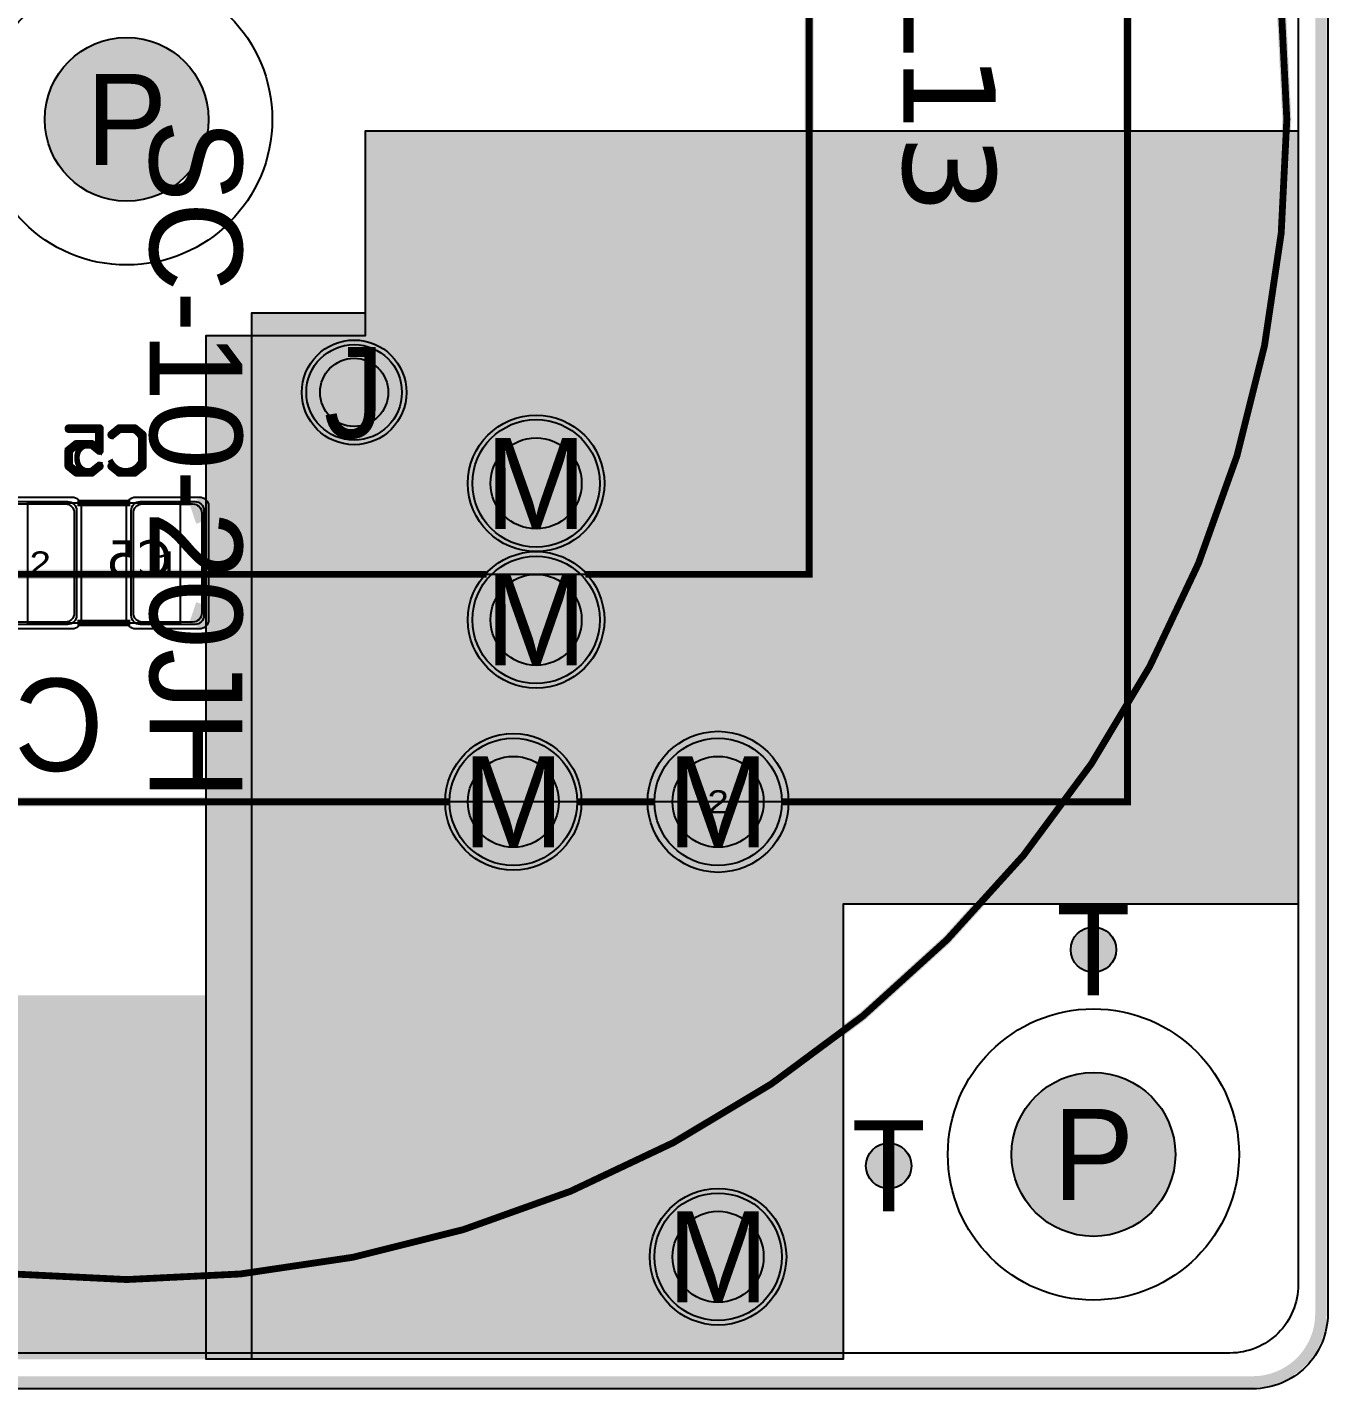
# Model space of a CAD drawing. Extents: x -28 to 199, y -61 to 255.
# Drawn here: x 141.56 to 170.15, y -0.15 to 29.78 of the extents above; entities that cross this region are included whole.
import ezdxf
from ezdxf.enums import TextEntityAlignment as Align

# ---------------------------------------------------------------- set-up
doc = ezdxf.new("R2010")
doc.units = 0
doc.header["$MEASUREMENT"] = 0
for name, color, linetype in [('ASSEMBLY_OUTLINES_BTM', 191, 'CONTINUOUS'), ('ASSEMBLY_OUTLINES_TOP', 102, 'CONTINUOUS'), ('ASSEMBLY_PART_NUMBERS_BTM', 191, 'CONTINUOUS'), ('ASSEMBLY_PART_NUMBERS_TOP', 102, 'CONTINUOUS'), ('ASSEMBLY_REF_DES_BTM', 191, 'CONTINUOUS'), ('ASSEMBLY_REF_DES_TOP', 102, 'CONTINUOUS'), ('BOARD_OUTLINE', 10, 'CONTINUOUS'), ('DRILL_DRAWING', 21, 'CONTINUOUS'), ('GENERATED_SILKSCREEN_BTM', 255, 'CONTINUOUS'), ('GENERATED_SILKSCREEN_TOP', 140, 'CONTINUOUS'), ('MANUFACTURING_OUTLINES', 10, 'CONTINUOUS'), ('MOUNTING_HOLE_PADS_LAYER14', 150, 'CONTINUOUS'), ('MOUNTING_HOLE_PADS_LAYER17', 10, 'CONTINUOUS'), ('MOUNTING_HOLE_PADS_LAYER_2', 230, 'CONTINUOUS'), ('MOUNTING_HOLE_PADS_LAYER_3', 81, 'CONTINUOUS'), ('MOUNTING_HOLES_LAYER_2', 42, 'CONTINUOUS'), ('MOUNTING_HOLES_LAYER_3', 42, 'CONTINUOUS'), ('MOUNTING_HOLES_LAYER_BOT21', 42, 'CONTINUOUS'), ('MOUNTING_HOLES_LAYER_TOP', 42, 'CONTINUOUS'), ('PART_HOLES_LAYER_2', 30, 'CONTINUOUS'), ('PART_HOLES_LAYER_3', 30, 'CONTINUOUS'), ('PART_HOLES_LAYER_BOTTOM', 30, 'CONTINUOUS'), ('PART_HOLES_LAYER_TOP', 30, 'CONTINUOUS'), ('PART_PADS_LAYER_2', 230, 'CONTINUOUS'), ('PART_PADS_LAYER_3', 81, 'CONTINUOUS'), ('PART_PADS_LAYER_BOTTOM', 10, 'CONTINUOUS'), ('PART_PADS_LAYER_TOP', 150, 'CONTINUOUS'), ('PART_PADS_SMD_BTM', 10, 'CONTINUOUS'), ('PIN_NUMBERS_BTM', 8, 'CONTINUOUS'), ('PIN_NUMBERS_TOP', 8, 'CONTINUOUS'), ('PLACEMENT_OUTLINES_BTM', 222, 'CONTINUOUS'), ('PLACEMENT_OUTLINES_TOP', 130, 'CONTINUOUS'), ('PLANE_DATA_LAYER_2', 230, 'CONTINUOUS'), ('PLANE_DATA_LAYER_3', 81, 'CONTINUOUS'), ('PLANE_DATA_LAYER_BOTTOM', 10, 'CONTINUOUS'), ('PLANE_DATA_LAYER_TOP', 150, 'CONTINUOUS'), ('PLANE_SHAPES_LAYER_2', 230, 'CONTINUOUS'), ('PLANE_SHAPES_LAYER_3', 81, 'CONTINUOUS'), ('PLANE_SHAPES_LAYER_BOTTOM', 10, 'CONTINUOUS'), ('PLANE_SHAPES_LAYER_TOP', 150, 'CONTINUOUS'), ('ROUTE_BORDER', 151, 'CONTINUOUS'), ('SILKSCREEN_OUTLINES_BTM', 211, 'CONTINUOUS'), ('SILKSCREEN_OUTLINES_TOP', 150, 'CONTINUOUS'), ('SILKSCREEN_REF_DES_BTM', 211, 'CONTINUOUS'), ('SOLDERMASK_PADS_BTM', 12, 'CONTINUOUS'), ('SOLDERMASK_PADS_TOP', 180, 'CONTINUOUS'), ('SOLDERPASTE_PADS_BTM', 12, 'CONTINUOUS')]:
    doc.layers.add(name, color=color, linetype=linetype)
doc.styles.add('COURIER_NEW', font='COUR.TTF')
doc.styles.add('VERDANA', font='verdana.TTF')
doc.styles.add('VERIBEST_GERBER_0', font='txt')

msp = doc.modelspace()

# ---------------------------------------------------------------- hatches: boundary and pattern name
at = {"layer": 'MOUNTING_HOLES_LAYER_2'}
h = msp.add_hatch(color=256, dxfattribs=at)
edge = h.paths.add_edge_path()
edge.add_arc((143.75, 27.75), 1.8, 0, 360)
h = msp.add_hatch(color=256, dxfattribs=at)
edge = h.paths.add_edge_path()
edge.add_arc((148.75, 21.75), 0.75, 0, 360)
h = msp.add_hatch(color=256, dxfattribs=at)
edge = h.paths.add_edge_path()
edge.add_arc((152.75, 19.75), 1, 0, 360)
h = msp.add_hatch(color=256, dxfattribs=at)
edge = h.paths.add_edge_path()
edge.add_arc((152.75, 16.75), 1, 0, 360)
h = msp.add_hatch(color=256, dxfattribs=at)
edge = h.paths.add_edge_path()
edge.add_arc((152.25, 12.75), 1, 0, 360)
h = msp.add_hatch(color=256, dxfattribs=at)
edge = h.paths.add_edge_path()
edge.add_arc((165, 9.5), 0.5, 0, 360)
h = msp.add_hatch(color=256, dxfattribs=at)
edge = h.paths.add_edge_path()
edge.add_arc((165, 5), 1.8, 0, 360)
h = msp.add_hatch(color=256, dxfattribs=at)
edge = h.paths.add_edge_path()
edge.add_arc((160.5, 4.75), 0.5, 0, 360)
h = msp.add_hatch(color=256, dxfattribs=at)
edge = h.paths.add_edge_path()
edge.add_arc((156.75, 2.75), 1, 0, 360)
at = {"layer": 'MOUNTING_HOLES_LAYER_3'}
h = msp.add_hatch(color=256, dxfattribs=at)
edge = h.paths.add_edge_path()
edge.add_arc((143.75, 27.75), 1.8, 0, 360)
h = msp.add_hatch(color=256, dxfattribs=at)
edge = h.paths.add_edge_path()
edge.add_arc((148.75, 21.75), 0.75, 0, 360)
h = msp.add_hatch(color=256, dxfattribs=at)
edge = h.paths.add_edge_path()
edge.add_arc((152.75, 19.75), 1, 0, 360)
h = msp.add_hatch(color=256, dxfattribs=at)
edge = h.paths.add_edge_path()
edge.add_arc((152.75, 16.75), 1, 0, 360)
h = msp.add_hatch(color=256, dxfattribs=at)
edge = h.paths.add_edge_path()
edge.add_arc((152.25, 12.75), 1, 0, 360)
h = msp.add_hatch(color=256, dxfattribs=at)
edge = h.paths.add_edge_path()
edge.add_arc((165, 9.5), 0.5, 0, 360)
h = msp.add_hatch(color=256, dxfattribs=at)
edge = h.paths.add_edge_path()
edge.add_arc((165, 5), 1.8, 0, 360)
h = msp.add_hatch(color=256, dxfattribs=at)
edge = h.paths.add_edge_path()
edge.add_arc((160.5, 4.75), 0.5, 0, 360)
h = msp.add_hatch(color=256, dxfattribs=at)
edge = h.paths.add_edge_path()
edge.add_arc((156.75, 2.75), 1, 0, 360)
at = {"layer": 'MOUNTING_HOLES_LAYER_BOT21'}
h = msp.add_hatch(color=256, dxfattribs=at)
edge = h.paths.add_edge_path()
edge.add_arc((143.75, 27.75), 1.8, 0, 360)
h = msp.add_hatch(color=256, dxfattribs=at)
edge = h.paths.add_edge_path()
edge.add_arc((148.75, 21.75), 0.75, 0, 360)
h = msp.add_hatch(color=256, dxfattribs=at)
edge = h.paths.add_edge_path()
edge.add_arc((152.75, 19.75), 1, 0, 360)
h = msp.add_hatch(color=256, dxfattribs=at)
edge = h.paths.add_edge_path()
edge.add_arc((152.75, 16.75), 1, 0, 360)
h = msp.add_hatch(color=256, dxfattribs=at)
edge = h.paths.add_edge_path()
edge.add_arc((152.25, 12.75), 1, 0, 360)
h = msp.add_hatch(color=256, dxfattribs=at)
edge = h.paths.add_edge_path()
edge.add_arc((165, 9.5), 0.5, 0, 360)
h = msp.add_hatch(color=256, dxfattribs=at)
edge = h.paths.add_edge_path()
edge.add_arc((165, 5), 1.8, 0, 360)
h = msp.add_hatch(color=256, dxfattribs=at)
edge = h.paths.add_edge_path()
edge.add_arc((160.5, 4.75), 0.5, 0, 360)
h = msp.add_hatch(color=256, dxfattribs=at)
edge = h.paths.add_edge_path()
edge.add_arc((156.75, 2.75), 1, 0, 360)
at = {"layer": 'MOUNTING_HOLES_LAYER_TOP'}
h = msp.add_hatch(color=256, dxfattribs=at)
edge = h.paths.add_edge_path()
edge.add_arc((143.75, 27.75), 1.8, 0, 360)
h = msp.add_hatch(color=256, dxfattribs=at)
edge = h.paths.add_edge_path()
edge.add_arc((148.75, 21.75), 0.75, 0, 360)
h = msp.add_hatch(color=256, dxfattribs=at)
edge = h.paths.add_edge_path()
edge.add_arc((152.75, 19.75), 1, 0, 360)
h = msp.add_hatch(color=256, dxfattribs=at)
edge = h.paths.add_edge_path()
edge.add_arc((152.75, 16.75), 1, 0, 360)
h = msp.add_hatch(color=256, dxfattribs=at)
edge = h.paths.add_edge_path()
edge.add_arc((152.25, 12.75), 1, 0, 360)
h = msp.add_hatch(color=256, dxfattribs=at)
edge = h.paths.add_edge_path()
edge.add_arc((165, 9.5), 0.5, 0, 360)
h = msp.add_hatch(color=256, dxfattribs=at)
edge = h.paths.add_edge_path()
edge.add_arc((165, 5), 1.8, 0, 360)
h = msp.add_hatch(color=256, dxfattribs=at)
edge = h.paths.add_edge_path()
edge.add_arc((160.5, 4.75), 0.5, 0, 360)
h = msp.add_hatch(color=256, dxfattribs=at)
edge = h.paths.add_edge_path()
edge.add_arc((156.75, 2.75), 1, 0, 360)
at = {"layer": 'PART_HOLES_LAYER_2'}
h = msp.add_hatch(color=256, dxfattribs=at)
edge = h.paths.add_edge_path()
edge.add_arc((156.75, 12.75), 1, 0, 360)
at = {"layer": 'PART_HOLES_LAYER_3'}
h = msp.add_hatch(color=256, dxfattribs=at)
edge = h.paths.add_edge_path()
edge.add_arc((156.75, 12.75), 1, 0, 360)
at = {"layer": 'PART_HOLES_LAYER_BOTTOM'}
h = msp.add_hatch(color=256, dxfattribs=at)
edge = h.paths.add_edge_path()
edge.add_arc((156.75, 12.75), 1, 0, 360)
at = {"layer": 'PART_HOLES_LAYER_TOP'}
h = msp.add_hatch(color=256, dxfattribs=at)
edge = h.paths.add_edge_path()
edge.add_arc((156.75, 12.75), 1, 0, 360)
at = {"layer": 'PLANE_DATA_LAYER_2'}
h = msp.add_hatch(color=256, dxfattribs=at)
h.paths.add_polyline_path([(169.5, 10.5762, -0.414213562373095), (169.4238, 10.5), (159.500008, 10.5, 0.414213562373095), (159.5, 10.499992), (159.5, 0.7112, -0.414213562373095), (159.4238, 0.635), (146.5762, 0.635, -0.414213562373095), (146.5, 0.7112), (146.5, 23.4238, -0.414213562373095), (146.5762, 23.5), (148.999992, 23.5, 0.414213562373095), (149, 23.500008), (149, 27.4238, -0.414213562373095), (149.0762, 27.5), (169.4238, 27.5, -0.414213562373095), (169.5, 27.4238)], flags=0)
h.paths.add_polyline_path([(147.45, 21.75, -0.9999999999999999), (150.05, 21.75, -0.9999999999999999)], flags=0)
h.paths.add_polyline_path([(150.6, 12.75, -0.9999999999999999), (153.9, 12.75, -0.9999999999999999)], flags=0)
h.paths.add_polyline_path([(153.566554, 18.316215, 3.776584228258665), (151.933446, 18.316215, -0.5812912328426739), (151.933446, 18.183785, 3.776584228258665), (153.566554, 18.183785, -0.5812912328426739)], flags=0)
h.paths.add_polyline_path([(155.1, 2.75, -0.9999999999999999), (158.4, 2.75, -0.9999999999999999)], flags=0)
h.paths.add_polyline_path([(154.95, 12.75, -0.9999999999999999), (158.55, 12.75, -0.9999999999999999)], flags=0)
for points in [[(148.75, 21.75), (148.75, 23.1262)], [(148.75, 21.75), (147.3738, 21.75)], [(148.75, 21.75), (148.75, 20.3738)], [(148.75, 21.75), (150.1262, 21.75)], [(152.75, 19.75), (151.529392, 20.970608)], [(152.75, 19.75), (153.970608, 20.970608)], [(152.75, 19.75), (151.50139, 18.558052)], [(152.75, 19.75), (153.99861, 18.558052)], [(152.75, 16.75), (151.50139, 17.941948)], [(152.75, 16.75), (153.99861, 17.941948)], [(152.75, 16.75), (151.529392, 15.529392)], [(152.75, 16.75), (153.970608, 15.529392)], [(152.25, 12.75), (152.25, 14.4762)], [(156.75, 12.75), (156.75, 14.6262)], [(152.25, 12.75), (150.5238, 12.75)], [(152.25, 12.75), (152.25, 11.0238)], [(152.25, 12.75), (153.9762, 12.75)], [(156.75, 12.75), (154.8738, 12.75)], [(156.75, 12.75), (156.75, 10.8738)], [(156.75, 12.75), (158.6262, 12.75)], [(156.75, 2.75), (156.75, 4.4762)], [(156.75, 2.75), (155.0238, 2.75)], [(156.75, 2.75), (156.75, 1.0238)], [(156.75, 2.75), (158.4762, 2.75)]]:
    msp.add_hatch(color=256, dxfattribs=at).paths.add_polyline_path(points, is_closed=False, flags=0)
at = {"layer": 'PLANE_DATA_LAYER_3'}
h = msp.add_hatch(color=256, dxfattribs=at)
h.paths.add_polyline_path([(169.5, 10.5762, -0.414213562373095), (169.4238, 10.5), (159.500008, 10.5, 0.414213562373095), (159.5, 10.499992), (159.5, 0.7112, -0.414213562373095), (159.4238, 0.635), (145.5762, 0.635, -0.414213562373095), (145.5, 0.7112), (145.5, 22.9238, -0.414213562373095), (145.5762, 23), (148.031585, 23, -0.7571947813028697), (148.071364, 22.858807, 1.706703920368657), (150.05, 21.75), (150.05, 21.750001, 0.3457374040796593), (149.058138, 23.012954, -0.3457356601756757), (149, 23.086982), (149, 27.4238, -0.414213562373095), (149.0762, 27.5), (169.4238, 27.5, -0.414213562373095), (169.5, 27.4238)], flags=0)
h.paths.add_polyline_path([(150.6, 12.75, -0.9999999999999999), (153.9, 12.75, -0.9999999999999999)], flags=0)
h.paths.add_polyline_path([(153.566554, 18.316215, 3.776584228258665), (151.933446, 18.316215, -0.5812912328426739), (151.933446, 18.183785, 3.776584228258665), (153.566554, 18.183785, -0.5812912328426739)], flags=0)
h.paths.add_polyline_path([(155.1, 2.75, -0.9999999999999999), (158.4, 2.75, -0.9999999999999999)], flags=0)
h.paths.add_polyline_path([(154.95, 12.75, -0.9999999999999999), (158.55, 12.75, -0.9999999999999999)], flags=0)
for points in [[(148.75, 21.75), (149.476788, 22.918634)], [(148.75, 21.75), (147.581366, 22.476788)], [(148.75, 21.75), (148.023212, 20.581366)], [(148.75, 21.75), (149.918634, 21.023212)], [(152.75, 19.75), (151.529392, 20.970608)], [(152.75, 19.75), (153.970608, 20.970608)], [(152.75, 19.75), (151.50139, 18.558052)], [(152.75, 19.75), (153.99861, 18.558052)], [(152.75, 16.75), (151.50139, 17.941948)], [(152.75, 16.75), (153.99861, 17.941948)], [(152.75, 16.75), (151.529392, 15.529392)], [(152.75, 16.75), (153.970608, 15.529392)], [(152.25, 12.75), (152.25, 14.4762)], [(156.75, 12.75), (156.75, 14.6262)], [(152.25, 12.75), (150.5238, 12.75)], [(152.25, 12.75), (152.25, 11.0238)], [(152.25, 12.75), (153.9762, 12.75)], [(156.75, 12.75), (154.8738, 12.75)], [(156.75, 12.75), (156.75, 10.8738)], [(156.75, 12.75), (158.6262, 12.75)], [(156.75, 2.75), (156.75, 4.4762)], [(156.75, 2.75), (155.0238, 2.75)], [(156.75, 2.75), (156.75, 1.0238)], [(156.75, 2.75), (158.4762, 2.75)]]:
    msp.add_hatch(color=256, dxfattribs=at).paths.add_polyline_path(points, is_closed=False, flags=0)
at = {"layer": 'PLANE_DATA_LAYER_BOTTOM'}
h = msp.add_hatch(color=256, dxfattribs=at)
h.paths.add_polyline_path([(169.5, 10.5762, -0.414213562373095), (169.4238, 10.5), (159.500008, 10.5, 0.414213562373095), (159.5, 10.499992), (159.5, 0.7112, -0.414213562373095), (159.4238, 0.635), (134.0762, 0.635, -0.414213562373095), (134, 0.7112), (134, 5.999992, 0.414213562373095), (133.999992, 6), (127.500008, 6, 0.414213562373095), (127.5, 5.999992), (127.5, 3.0762, -0.414213562373095), (127.4238, 3), (107.0762, 3, -0.414213562373095), (107, 3.0762), (107, 5.132748, -0.7831157008605979), (107.143643, 5.168214, 0.6540392042637475), (109.428178, 5.332392, -0.7065122331251468), (109.571822, 5.332392, 0.7065077913008041), (111.928178, 5.332392, -0.7065122331251468), (112.071822, 5.332392, 5.814490949740429), (112.071822, 6.167608, -0.7065122331251468), (111.928178, 6.167608, 0.7065077913008041), (109.571822, 6.167608, -0.7065122331251468), (109.428178, 6.167608, 0.6540392042637475), (107.143643, 6.331786, -0.7831157008605979), (107, 6.367252), (107, 11.499992, 0.414213562373095), (106.999992, 11.5), (101.0762, 11.5, -0.414213562373095), (101, 11.5762), (101, 24.999992, 0.414213562373095), (100.999992, 25), (95.0762, 25, -0.414213562373095), (95, 25.0762), (95, 31.4238, -0.414213562373095), (95.0762, 31.5), (109.4238, 31.5, -0.414213562373095), (109.5, 31.4238), (109.5, 25.0762, -0.414213562373095), (109.4238, 25), (103.500008, 25, 0.414213562373095), (103.5, 24.999992), (103.5, 15.000008, 0.414213562373095), (103.500008, 15), (120.9238, 15, -0.414213562373095), (121, 14.9238), (121, 8.500008, 0.414213562373095), (121.000008, 8.5), (145.499992, 8.5, 0.414213562373095), (145.5, 8.500008), (145.5, 16.437109, -0.2294412891216877), (145.528962, 16.4969, 0.229443529308325), (145.7, 16.85), (145.7, 19.15, 0.229443529308325), (145.528962, 19.5031, -0.2294412891216876), (145.5, 19.562891), (145.5, 22.9238, -0.414213562373095), (145.5762, 23), (148.031585, 23, -0.7571947813028697), (148.071364, 22.858807, 1.706703920368657), (150.05, 21.75), (150.05, 21.750001, 0.3457374040796593), (149.058138, 23.012954, -0.3457356601756757), (149, 23.086982), (149, 27.4238, -0.414213562373095), (149.0762, 27.5), (169.4238, 27.5, -0.414213562373095), (169.5, 27.4238)], flags=0)
h.paths.add_polyline_path([(108.25, 26.075, 0.414213562373095), (109, 26.825), (109, 29.825, 0.414213562373095), (108.25, 30.575), (96.25, 30.575, 0.414213562373095), (95.5, 29.825), (95.5, 26.825, 0.414213562373095), (96.25, 26.075)], flags=0)
h.paths.add_polyline_path([(150.6, 12.75, -0.9999999999999999), (153.9, 12.75, -0.9999999999999999)], flags=0)
h.paths.add_polyline_path([(153.566554, 18.316215, 3.776584228258665), (151.933446, 18.316215, -0.5812912328426739), (151.933446, 18.183785, 3.776584228258665), (153.566554, 18.183785, -0.5812912328426739)], flags=0)
h.paths.add_polyline_path([(155.1, 2.75, -0.9999999999999999), (158.4, 2.75, -0.9999999999999999)], flags=0)
h.paths.add_polyline_path([(155.1, 12.75, -0.9999999999999999), (158.4, 12.75, -0.9999999999999999)], flags=0)
for points in [[(148.75, 21.75), (149.476788, 22.918634)], [(148.75, 21.75), (147.581366, 22.476788)], [(148.75, 21.75), (148.023212, 20.581366)], [(148.75, 21.75), (149.918634, 21.023212)], [(152.75, 19.75), (151.529392, 20.970608)], [(152.75, 19.75), (153.970608, 20.970608)], [(152.75, 19.75), (151.50139, 18.558052)], [(152.75, 19.75), (153.99861, 18.558052)], [(145.2, 19.1), (145.757828, 19.287832)], [(152.75, 16.75), (151.50139, 17.941948)], [(152.75, 16.75), (153.99861, 17.941948)], [(145.2, 16.9), (145.757825, 16.712158)], [(152.75, 16.75), (151.529392, 15.529392)], [(152.75, 16.75), (153.970608, 15.529392)], [(152.25, 12.75), (152.25, 14.4762)], [(156.75, 12.75), (156.75, 14.4762)], [(152.25, 12.75), (150.5238, 12.75)], [(152.25, 12.75), (152.25, 11.0238)], [(152.25, 12.75), (153.9762, 12.75)], [(156.75, 12.75), (155.0238, 12.75)], [(156.75, 12.75), (156.75, 11.0238)], [(156.75, 12.75), (158.4762, 12.75)], [(156.75, 2.75), (156.75, 4.4762)], [(156.75, 2.75), (155.0238, 2.75)], [(156.75, 2.75), (156.75, 1.0238)], [(156.75, 2.75), (158.4762, 2.75)]]:
    msp.add_hatch(color=256, dxfattribs=at).paths.add_polyline_path(points, is_closed=False, flags=0)
at = {"layer": 'PLANE_DATA_LAYER_TOP'}
h = msp.add_hatch(color=256, dxfattribs=at)
h.paths.add_polyline_path([(169.5, 10.5762, -0.414213562373095), (169.4238, 10.5), (159.500008, 10.5, 0.414213562373095), (159.5, 10.499992), (159.5, 0.7112, -0.414213562373095), (159.4238, 0.635), (145.5762, 0.635, -0.414213562373095), (145.5, 0.7112), (145.5, 22.9238, -0.414213562373095), (145.5762, 23), (148.031585, 23, -0.7571947813028697), (148.071364, 22.858807, 1.706703920368657), (150.05, 21.75), (150.05, 21.750001, 0.3457374040796593), (149.058138, 23.012954, -0.3457356601756757), (149, 23.086982), (149, 27.4238, -0.414213562373095), (149.0762, 27.5), (169.4238, 27.5, -0.414213562373095), (169.5, 27.4238)], flags=0)
h.paths.add_polyline_path([(150.6, 12.75, -0.9999999999999999), (153.9, 12.75, -0.9999999999999999)], flags=0)
h.paths.add_polyline_path([(153.566554, 18.316215, 3.776584228258665), (151.933446, 18.316215, -0.5812912328426739), (151.933446, 18.183785, 3.776584228258665), (153.566554, 18.183785, -0.5812912328426739)], flags=0)
h.paths.add_polyline_path([(155.1, 2.75, -0.9999999999999999), (158.4, 2.75, -0.9999999999999999)], flags=0)
h.paths.add_polyline_path([(155.1, 12.75, -0.9999999999999999), (158.4, 12.75, -0.9999999999999999)], flags=0)
for points in [[(148.75, 21.75), (149.476788, 22.918634)], [(148.75, 21.75), (147.581366, 22.476788)], [(148.75, 21.75), (148.023212, 20.581366)], [(148.75, 21.75), (149.918634, 21.023212)], [(152.75, 19.75), (151.529392, 20.970608)], [(152.75, 19.75), (153.970608, 20.970608)], [(152.75, 19.75), (151.50139, 18.558052)], [(152.75, 19.75), (153.99861, 18.558052)], [(152.75, 16.75), (151.50139, 17.941948)], [(152.75, 16.75), (153.99861, 17.941948)], [(152.75, 16.75), (151.529392, 15.529392)], [(152.75, 16.75), (153.970608, 15.529392)], [(152.25, 12.75), (152.25, 14.4762)], [(156.75, 12.75), (156.75, 14.4762)], [(152.25, 12.75), (150.5238, 12.75)], [(152.25, 12.75), (152.25, 11.0238)], [(152.25, 12.75), (153.9762, 12.75)], [(156.75, 12.75), (155.0238, 12.75)], [(156.75, 12.75), (156.75, 11.0238)], [(156.75, 12.75), (158.4762, 12.75)], [(156.75, 2.75), (156.75, 4.4762)], [(156.75, 2.75), (155.0238, 2.75)], [(156.75, 2.75), (156.75, 1.0238)], [(156.75, 2.75), (158.4762, 2.75)]]:
    msp.add_hatch(color=256, dxfattribs=at).paths.add_polyline_path(points, is_closed=False, flags=0)
at = {"layer": 'PLANE_SHAPES_LAYER_2'}
msp.add_hatch(color=256, dxfattribs=at).paths.add_polyline_path([(169.5, 10.5), (159.5, 10.5), (159.5, 0.5), (146.5, 0.5), (146.5, 23.5), (149, 23.5), (149, 27.5), (169.5, 27.5)], flags=0)
at = {"layer": 'PLANE_SHAPES_LAYER_3'}
msp.add_hatch(color=256, dxfattribs=at).paths.add_polyline_path([(169.5, 10.5), (159.5, 10.5), (159.5, 0.5), (145.5, 0.5), (145.5, 23), (149, 23), (149, 27.5), (169.5, 27.5)], flags=0)
at = {"layer": 'PLANE_SHAPES_LAYER_BOTTOM'}
msp.add_hatch(color=256, dxfattribs=at).paths.add_polyline_path([(169.5, 10.5), (159.5, 10.5), (159.5, 0.5), (145.5, 0.5), (145.5, 23), (149, 23), (149, 27.5), (169.5, 27.5)], flags=0)
at = {"layer": 'PLANE_SHAPES_LAYER_TOP'}
msp.add_hatch(color=256, dxfattribs=at).paths.add_polyline_path([(169.5, 10.5), (159.5, 10.5), (159.5, 0.5), (145.5, 0.5), (145.5, 23), (149, 23), (149, 27.5), (169.5, 27.5)], flags=0)

# ---------------------------------------------------------------- linework, layer by layer
at = {"layer": 'ASSEMBLY_OUTLINES_BTM'}
msp.add_lwpolyline([(141.58, 16.68), (141.58, 19.32), (144.93, 19.32), (144.93, 16.68)], close=True, dxfattribs=at)
at = {"layer": 'ASSEMBLY_OUTLINES_TOP', "const_width": 0.2}
msp.add_lwpolyline([(118.25, 27.75, -1), (169.25, 27.75, -1)], format="xyb", close=True, dxfattribs=at)
for points in [[(121.75, 12.75), (121.75, 42.75), (165.75, 42.75), (165.75, 12.75)], [(128.75, 17.75), (128.75, 37.75), (158.75, 37.75), (158.75, 17.75)]]:
    msp.add_lwpolyline(points, close=True, dxfattribs=at)
at = {"layer": 'BOARD_OUTLINE', "const_width": 0.25}
msp.add_lwpolyline([(0, 1.5), (0, 253.5, -0.4142135624), (1.5, 255), (168.5, 255, -0.4142135624), (170, 253.5), (170, 1.5, -0.4142135624), (168.5, 0), (1.5, 0, -0.4142135624)], format="xyb", close=True, dxfattribs=at)
at = {"layer": 'GENERATED_SILKSCREEN_BTM', "const_width": 0.15}
for points in [[(142.984, 20.629), (142.988, 20.628), (142.991, 20.627), (142.995, 20.625), (143.131, 20.515), (143.131, 20.932), (142.478, 20.932), (142.471, 20.934), (142.465, 20.938), (142.462, 20.945), (142.461, 20.952), (142.462, 20.96), (142.465, 20.966), (142.471, 20.971), (142.478, 20.973), (143.153, 20.973), (143.16, 20.971), (143.166, 20.966), (143.171, 20.96), (143.173, 20.953), (143.173, 20.472), (143.172, 20.465), (143.169, 20.46), (143.165, 20.457), (143.158, 20.455), (143.154, 20.453), (143.149, 20.452), (143.144, 20.453), (143.14, 20.456), (142.977, 20.589), (142.654, 20.589), (142.498, 20.462), (142.498, 20.14), (142.654, 20.015), (142.977, 20.015), (143.14, 20.147), (143.147, 20.15), (143.153, 20.15), (143.16, 20.146), (143.165, 20.141), (143.169, 20.134), (143.171, 20.127), (143.17, 20.123), (143.169, 20.12), (143.167, 20.117), (143.164, 20.115), (142.995, 19.977), (142.992, 19.975), (142.988, 19.975), (142.984, 19.973), (142.647, 19.973), (142.645, 19.973), (142.643, 19.974), (142.642, 19.974), (142.64, 19.975), (142.638, 19.975), (142.634, 19.977), (142.465, 20.115), (142.462, 20.118), (142.461, 20.12), (142.459, 20.126), (142.458, 20.13), (142.458, 20.472), (142.459, 20.476), (142.461, 20.482), (142.461, 20.484), (142.463, 20.485), (142.464, 20.487), (142.465, 20.489), (142.634, 20.625), (142.639, 20.627), (142.643, 20.628), (142.647, 20.629), (142.984, 20.629)], [(143.938, 19.977), (144.106, 20.114), (144.111, 20.117), (144.112, 20.121), (144.114, 20.125), (144.115, 20.13), (144.115, 20.816), (144.114, 20.821), (144.112, 20.825), (144.11, 20.827), (144.109, 20.829), (144.107, 20.832), (143.938, 20.969), (143.935, 20.97), (143.932, 20.971), (143.931, 20.972), (143.927, 20.973), (143.59, 20.973), (143.585, 20.972), (143.583, 20.971), (143.58, 20.97), (143.577, 20.969), (143.408, 20.832), (143.404, 20.827), (143.402, 20.819), (143.403, 20.813), (143.405, 20.808), (143.408, 20.804), (143.413, 20.8), (143.418, 20.797), (143.423, 20.796), (143.428, 20.796), (143.432, 20.799), (143.597, 20.932), (143.92, 20.932), (144.074, 20.806), (144.074, 20.14), (143.92, 20.014), (143.597, 20.014), (143.432, 20.147), (143.428, 20.149), (143.423, 20.15), (143.418, 20.149), (143.413, 20.146), (143.408, 20.142), (143.405, 20.137), (143.403, 20.131), (143.402, 20.125), (143.404, 20.119), (143.408, 20.114), (143.577, 19.977), (143.581, 19.975), (143.582, 19.974), (143.585, 19.974), (143.586, 19.973), (143.587, 19.973), (143.59, 19.973), (143.927, 19.973), (143.931, 19.974), (143.935, 19.975), (143.938, 19.977)]]:
    msp.add_lwpolyline(points, dxfattribs=at)
for points in [[(143.833844, 19.320005, 1.1642e-05), (143.833836, 19.319995), (142.666164, 19.319995, 1.1642e-05), (142.666156, 19.320005), (143.833844, 19.320005)], [(143.833844, 16.679995), (142.666156, 16.679995, 1.1642e-05), (142.666164, 16.680005), (143.833836, 16.680005, 1.1642e-05), (143.833844, 16.679995)]]:
    msp.add_lwpolyline(points, format="xyb", dxfattribs=at)
at = {"layer": 'GENERATED_SILKSCREEN_TOP', "const_width": 0.15}
msp.add_lwpolyline([(118.25, 27.75, -1), (169.25, 27.75, -1)], format="xyb", close=True, dxfattribs=at)
for points in [[(165.750005, 12.75, -0.4142135624), (165.75, 12.749995), (158.225, 12.749995), (158.225, 12.75), (158.225, 12.750005), (165.749995, 12.750005), (165.749995, 42.749995), (158.225, 42.749995), (158.225, 42.75), (158.225, 42.750005), (165.75, 42.750005, -0.4142135624), (165.750005, 42.75), (165.750005, 12.75)], [(158.750005, 17.75, -0.4142135624), (158.75, 17.749995), (153.834267, 17.749995, 2.2803e-06), (153.834258, 17.750005), (158.749995, 17.750005), (158.749995, 37.749995), (153.834258, 37.749995, 2.2803e-06), (153.834267, 37.750005), (158.75, 37.750005, -0.4142135624), (158.750005, 37.75), (158.750005, 17.75)], [(151.665742, 17.750005, 2.2803e-06), (151.665733, 17.749995), (135.834267, 17.749995, 2.2803e-06), (135.834258, 17.750005), (151.665742, 17.750005)], [(150.775, 12.750055, 9.322e-06), (150.775, 12.75, 9.322e-06), (150.775, 12.749945), (150.775, 12.749995), (136.725, 12.749995), (136.725, 12.75), (136.725, 12.750005), (150.775, 12.750005), (150.775, 12.750055)], [(155.275, 12.750055, 9.322e-06), (155.275, 12.75, 9.322e-06), (155.275, 12.749945), (155.275, 12.749995), (153.725, 12.749995), (153.725, 12.75), (153.725, 12.750005), (155.275, 12.750005), (155.275, 12.750055)]]:
    msp.add_lwpolyline(points, format="xyb", dxfattribs=at)
at = {"layer": 'MANUFACTURING_OUTLINES'}
msp.add_lwpolyline([(170.150405, 1.5, -0.4142135624), (168.5, -0.150405), (1.5, -0.150405, -0.4142135624), (-0.150405, 1.5), (-0.150405, 253.5, -0.4142135624), (1.5, 255.150405), (168.5, 255.150405, -0.4142135624), (170.150405, 253.5)], format="xyb", close=True, dxfattribs=at)
at = {"layer": 'MOUNTING_HOLE_PADS_LAYER14'}
for centre, radius in [((143.75, 27.75), 3.2), ((148.75, 21.75), 1.05), ((152.75, 19.75), 1.4), ((152.75, 16.75), 1.4), ((152.25, 12.75), 1.4), ((165, 5), 3.2), ((156.75, 2.75), 1.4)]:
    msp.add_circle(centre, radius, dxfattribs=at)
at = {"layer": 'MOUNTING_HOLE_PADS_LAYER17'}
for centre, radius in [((143.75, 27.75), 3.2), ((148.75, 21.75), 1.05), ((152.75, 19.75), 1.4), ((152.75, 16.75), 1.4), ((152.25, 12.75), 1.4), ((165, 5), 3.2), ((156.75, 2.75), 1.4)]:
    msp.add_circle(centre, radius, dxfattribs=at)
at = {"layer": 'MOUNTING_HOLE_PADS_LAYER_2'}
for centre, radius in [((143.75, 27.75), 3.2), ((148.75, 21.75), 1.05), ((152.75, 19.75), 1.4), ((152.75, 16.75), 1.4), ((152.25, 12.75), 1.4), ((165, 5), 3.2), ((156.75, 2.75), 1.4)]:
    msp.add_circle(centre, radius, dxfattribs=at)
at = {"layer": 'MOUNTING_HOLE_PADS_LAYER_3'}
for centre, radius in [((143.75, 27.75), 3.2), ((148.75, 21.75), 1.05), ((152.75, 19.75), 1.4), ((152.75, 16.75), 1.4), ((152.25, 12.75), 1.4), ((165, 5), 3.2), ((156.75, 2.75), 1.4)]:
    msp.add_circle(centre, radius, dxfattribs=at)
at = {"layer": 'MOUNTING_HOLES_LAYER_2'}
for centre, radius in [((143.75, 27.75), 1.8), ((148.75, 21.75), 0.75), ((152.75, 19.75), 1), ((152.75, 16.75), 1), ((152.25, 12.75), 1), ((165, 9.5), 0.5), ((165, 5), 1.8), ((160.5, 4.75), 0.5), ((156.75, 2.75), 1)]:
    msp.add_circle(centre, radius, dxfattribs=at)
at = {"layer": 'MOUNTING_HOLES_LAYER_3'}
for centre, radius in [((143.75, 27.75), 1.8), ((148.75, 21.75), 0.75), ((152.75, 19.75), 1), ((152.75, 16.75), 1), ((152.25, 12.75), 1), ((165, 9.5), 0.5), ((165, 5), 1.8), ((160.5, 4.75), 0.5), ((156.75, 2.75), 1)]:
    msp.add_circle(centre, radius, dxfattribs=at)
at = {"layer": 'MOUNTING_HOLES_LAYER_BOT21'}
for centre, radius in [((143.75, 27.75), 1.8), ((148.75, 21.75), 0.75), ((152.75, 19.75), 1), ((152.75, 16.75), 1), ((152.25, 12.75), 1), ((165, 9.5), 0.5), ((165, 5), 1.8), ((160.5, 4.75), 0.5), ((156.75, 2.75), 1)]:
    msp.add_circle(centre, radius, dxfattribs=at)
at = {"layer": 'MOUNTING_HOLES_LAYER_TOP'}
for centre, radius in [((143.75, 27.75), 1.8), ((148.75, 21.75), 0.75), ((152.75, 19.75), 1), ((152.75, 16.75), 1), ((152.25, 12.75), 1), ((165, 9.5), 0.5), ((165, 5), 1.8), ((160.5, 4.75), 0.5), ((156.75, 2.75), 1)]:
    msp.add_circle(centre, radius, dxfattribs=at)
at = {"layer": 'PART_HOLES_LAYER_2'}
msp.add_circle((156.75, 12.75), 1, dxfattribs=at)
at = {"layer": 'PART_HOLES_LAYER_3'}
msp.add_circle((156.75, 12.75), 1, dxfattribs=at)
at = {"layer": 'PART_HOLES_LAYER_BOTTOM'}
msp.add_circle((156.75, 12.75), 1, dxfattribs=at)
at = {"layer": 'PART_HOLES_LAYER_TOP'}
msp.add_circle((156.75, 12.75), 1, dxfattribs=at)
at = {"layer": 'PART_PADS_LAYER_2'}
msp.add_circle((156.75, 12.75), 1.55, dxfattribs=at)
at = {"layer": 'PART_PADS_LAYER_3'}
msp.add_circle((156.75, 12.75), 1.55, dxfattribs=at)
at = {"layer": 'PART_PADS_LAYER_BOTTOM'}
msp.add_circle((156.75, 12.75), 1.4, dxfattribs=at)
at = {"layer": 'PART_PADS_LAYER_TOP'}
msp.add_circle((156.75, 12.75), 1.4, dxfattribs=at)
at = {"layer": 'PART_PADS_SMD_BTM'}
for points in [[(141.25, 16.65, -0.4142135624), (141.05, 16.85), (141.05, 19.15, -0.4142135624), (141.25, 19.35), (142.45, 19.35, -0.4142135624), (142.65, 19.15), (142.65, 16.85, -0.4142135624), (142.45, 16.65)], [(144.05, 16.65, -0.4142135624), (143.85, 16.85), (143.85, 19.15, -0.4142135624), (144.05, 19.35), (145.25, 19.35, -0.4142135624), (145.45, 19.15), (145.45, 16.85, -0.4142135624), (145.25, 16.65)]]:
    msp.add_lwpolyline(points, format="xyb", close=True, dxfattribs=at)
at = {"layer": 'PLACEMENT_OUTLINES_BTM'}
msp.add_lwpolyline([(141.58, 16.68), (141.58, 19.32), (144.93, 19.32), (144.93, 16.68)], close=True, dxfattribs=at)
at = {"layer": 'PLACEMENT_OUTLINES_TOP'}
msp.add_circle((143.75, 27.75), 25.5, dxfattribs=at)
at = {"layer": 'PLANE_DATA_LAYER_2', "const_width": 0.5}
for points in [[(148.75, 21.75), (148.75, 23.1262)], [(148.75, 21.75), (147.3738, 21.75)], [(148.75, 21.75), (148.75, 20.3738)], [(148.75, 21.75), (150.1262, 21.75)], [(152.75, 19.75), (151.529392, 20.970608)], [(152.75, 19.75), (153.970608, 20.970608)], [(152.75, 19.75), (151.50139, 18.558052)], [(152.75, 19.75), (153.99861, 18.558052)], [(152.75, 16.75), (151.50139, 17.941948)], [(152.75, 16.75), (153.99861, 17.941948)], [(152.75, 16.75), (151.529392, 15.529392)], [(152.75, 16.75), (153.970608, 15.529392)], [(152.25, 12.75), (152.25, 14.4762)], [(156.75, 12.75), (156.75, 14.6262)], [(152.25, 12.75), (150.5238, 12.75)], [(152.25, 12.75), (152.25, 11.0238)], [(152.25, 12.75), (153.9762, 12.75)], [(156.75, 12.75), (154.8738, 12.75)], [(156.75, 12.75), (156.75, 10.8738)], [(156.75, 12.75), (158.6262, 12.75)], [(156.75, 2.75), (156.75, 4.4762)], [(156.75, 2.75), (155.0238, 2.75)], [(156.75, 2.75), (156.75, 1.0238)], [(156.75, 2.75), (158.4762, 2.75)]]:
    msp.add_lwpolyline(points, dxfattribs=at)
at = {"layer": 'PLANE_DATA_LAYER_3', "const_width": 0.5}
for points in [[(148.75, 21.75), (149.476788, 22.918634)], [(148.75, 21.75), (147.581366, 22.476788)], [(148.75, 21.75), (148.023212, 20.581366)], [(148.75, 21.75), (149.918634, 21.023212)], [(152.75, 19.75), (151.529392, 20.970608)], [(152.75, 19.75), (153.970608, 20.970608)], [(152.75, 19.75), (151.50139, 18.558052)], [(152.75, 19.75), (153.99861, 18.558052)], [(152.75, 16.75), (151.50139, 17.941948)], [(152.75, 16.75), (153.99861, 17.941948)], [(152.75, 16.75), (151.529392, 15.529392)], [(152.75, 16.75), (153.970608, 15.529392)], [(152.25, 12.75), (152.25, 14.4762)], [(156.75, 12.75), (156.75, 14.6262)], [(152.25, 12.75), (150.5238, 12.75)], [(152.25, 12.75), (152.25, 11.0238)], [(152.25, 12.75), (153.9762, 12.75)], [(156.75, 12.75), (154.8738, 12.75)], [(156.75, 12.75), (156.75, 10.8738)], [(156.75, 12.75), (158.6262, 12.75)], [(156.75, 2.75), (156.75, 4.4762)], [(156.75, 2.75), (155.0238, 2.75)], [(156.75, 2.75), (156.75, 1.0238)], [(156.75, 2.75), (158.4762, 2.75)]]:
    msp.add_lwpolyline(points, dxfattribs=at)
at = {"layer": 'PLANE_DATA_LAYER_BOTTOM', "const_width": 0.5}
for points in [[(148.75, 21.75), (149.476788, 22.918634)], [(148.75, 21.75), (147.581366, 22.476788)], [(148.75, 21.75), (148.023212, 20.581366)], [(148.75, 21.75), (149.918634, 21.023212)], [(152.75, 19.75), (151.529392, 20.970608)], [(152.75, 19.75), (153.970608, 20.970608)], [(152.75, 19.75), (151.50139, 18.558052)], [(152.75, 19.75), (153.99861, 18.558052)], [(145.2, 19.1), (145.757828, 19.287832)], [(152.75, 16.75), (151.50139, 17.941948)], [(152.75, 16.75), (153.99861, 17.941948)], [(145.2, 16.9), (145.757825, 16.712158)], [(152.75, 16.75), (151.529392, 15.529392)], [(152.75, 16.75), (153.970608, 15.529392)], [(152.25, 12.75), (152.25, 14.4762)], [(156.75, 12.75), (156.75, 14.4762)], [(152.25, 12.75), (150.5238, 12.75)], [(152.25, 12.75), (152.25, 11.0238)], [(152.25, 12.75), (153.9762, 12.75)], [(156.75, 12.75), (155.0238, 12.75)], [(156.75, 12.75), (156.75, 11.0238)], [(156.75, 12.75), (158.4762, 12.75)], [(156.75, 2.75), (156.75, 4.4762)], [(156.75, 2.75), (155.0238, 2.75)], [(156.75, 2.75), (156.75, 1.0238)], [(156.75, 2.75), (158.4762, 2.75)]]:
    msp.add_lwpolyline(points, dxfattribs=at)
at = {"layer": 'PLANE_DATA_LAYER_TOP', "const_width": 0.5}
for points in [[(148.75, 21.75), (149.476788, 22.918634)], [(148.75, 21.75), (147.581366, 22.476788)], [(148.75, 21.75), (148.023212, 20.581366)], [(148.75, 21.75), (149.918634, 21.023212)], [(152.75, 19.75), (151.529392, 20.970608)], [(152.75, 19.75), (153.970608, 20.970608)], [(152.75, 19.75), (151.50139, 18.558052)], [(152.75, 19.75), (153.99861, 18.558052)], [(152.75, 16.75), (151.50139, 17.941948)], [(152.75, 16.75), (153.99861, 17.941948)], [(152.75, 16.75), (151.529392, 15.529392)], [(152.75, 16.75), (153.970608, 15.529392)], [(152.25, 12.75), (152.25, 14.4762)], [(156.75, 12.75), (156.75, 14.4762)], [(152.25, 12.75), (150.5238, 12.75)], [(152.25, 12.75), (152.25, 11.0238)], [(152.25, 12.75), (153.9762, 12.75)], [(156.75, 12.75), (155.0238, 12.75)], [(156.75, 12.75), (156.75, 11.0238)], [(156.75, 12.75), (158.4762, 12.75)], [(156.75, 2.75), (156.75, 4.4762)], [(156.75, 2.75), (155.0238, 2.75)], [(156.75, 2.75), (156.75, 1.0238)], [(156.75, 2.75), (158.4762, 2.75)]]:
    msp.add_lwpolyline(points, dxfattribs=at)
at = {"layer": 'PLANE_SHAPES_LAYER_2'}
msp.add_lwpolyline([(169.5, 10.5), (159.5, 10.5), (159.5, 0.5), (146.5, 0.5), (146.5, 23.5), (149, 23.5), (149, 27.5), (169.5, 27.5)], close=True, dxfattribs=at)
at = {"layer": 'PLANE_SHAPES_LAYER_3'}
msp.add_lwpolyline([(169.5, 10.5), (159.5, 10.5), (159.5, 0.5), (145.5, 0.5), (145.5, 23), (149, 23), (149, 27.5), (169.5, 27.5)], close=True, dxfattribs=at)
at = {"layer": 'PLANE_SHAPES_LAYER_BOTTOM'}
msp.add_lwpolyline([(169.5, 10.5), (159.5, 10.5), (159.5, 0.5), (145.5, 0.5), (145.5, 23), (149, 23), (149, 27.5), (169.5, 27.5)], close=True, dxfattribs=at)
for points in [[(107, 6), (145.5, 6), (107, 8.5), (145.5, 8.5)], [(134, 0.5), (145.5, 0.5), (134, 6), (145.5, 6)]]:
    msp.add_solid(points, dxfattribs=at)
at = {"layer": 'PLANE_SHAPES_LAYER_TOP'}
msp.add_lwpolyline([(169.5, 10.5), (159.5, 10.5), (159.5, 0.5), (145.5, 0.5), (145.5, 23), (149, 23), (149, 27.5), (169.5, 27.5)], close=True, dxfattribs=at)
at = {"layer": 'ROUTE_BORDER'}
msp.add_lwpolyline([(0.635, 2.135), (0.635, 252.5, -0.4142135624), (2.135, 254), (168, 254, -0.4142135624), (169.5, 252.5), (169.5, 2.135, -0.4142135624), (168, 0.635), (2.135, 0.635, -0.4142135624)], format="xyb", close=True, dxfattribs=at)
at = {"layer": 'SILKSCREEN_OUTLINES_BTM'}
msp.add_lwpolyline([(141.58, 16.68), (141.58, 19.32), (144.93, 19.32), (144.93, 16.68)], close=True, dxfattribs=at)
at = {"layer": 'SILKSCREEN_OUTLINES_TOP'}
for points in [[(121.75, 12.75), (121.75, 42.75), (165.75, 42.75), (165.75, 12.75)], [(128.75, 17.75), (128.75, 37.75), (158.75, 37.75), (158.75, 17.75)]]:
    msp.add_lwpolyline(points, close=True, dxfattribs=at)
msp.add_circle((143.75, 27.75), 25.5, dxfattribs=at)
at = {"layer": 'SOLDERMASK_PADS_BTM'}
for points in [[(141.15, 16.55, -0.4142135624), (140.95, 16.75), (140.95, 19.25, -0.4142135624), (141.15, 19.45), (142.55, 19.45, -0.4142135624), (142.75, 19.25), (142.75, 16.75, -0.4142135624), (142.55, 16.55)], [(143.95, 16.55, -0.4142135624), (143.75, 16.75), (143.75, 19.25, -0.4142135624), (143.95, 19.45), (145.35, 19.45, -0.4142135624), (145.55, 19.25), (145.55, 16.75, -0.4142135624), (145.35, 16.55)]]:
    msp.add_lwpolyline(points, format="xyb", close=True, dxfattribs=at)
for centre, radius in [((148.75, 21.75), 1.15), ((152.75, 19.75), 1.5), ((152.75, 16.75), 1.5), ((152.25, 12.75), 1.5), ((156.75, 12.75), 1.55), ((156.75, 2.75), 1.5)]:
    msp.add_circle(centre, radius, dxfattribs=at)
at = {"layer": 'SOLDERMASK_PADS_TOP'}
for centre, radius in [((148.75, 21.75), 1.15), ((152.75, 19.75), 1.5), ((152.75, 16.75), 1.5), ((152.25, 12.75), 1.5), ((156.75, 12.75), 1.55), ((156.75, 2.75), 1.5)]:
    msp.add_circle(centre, radius, dxfattribs=at)
at = {"layer": 'SOLDERPASTE_PADS_BTM'}
for points in [[(141.3, 16.7, -0.4142135624), (141.1, 16.9), (141.1, 19.1, -0.4142135624), (141.3, 19.3), (142.4, 19.3, -0.4142135624), (142.6, 19.1), (142.6, 16.9, -0.4142135624), (142.4, 16.7)], [(144.1, 16.7, -0.4142135624), (143.9, 16.9), (143.9, 19.1, -0.4142135624), (144.1, 19.3), (145.2, 19.3, -0.4142135624), (145.4, 19.1), (145.4, 16.9, -0.4142135624), (145.2, 16.7)]]:
    msp.add_lwpolyline(points, format="xyb", close=True, dxfattribs=at)

# ---------------------------------------------------------------- texts
at = {"layer": 'ASSEMBLY_PART_NUMBERS_BTM', "style": 'VERIBEST_GERBER_0', "text_generation_flag": 2}
msp.add_text('C3225X7T2J104K160AC', height=2.032, dxfattribs=at).set_placement((143.25, 15.46), align=Align.TOP_LEFT)
at = {"layer": 'ASSEMBLY_PART_NUMBERS_TOP', "style": 'VERIBEST_GERBER_0'}
msp.add_text('SC-10-20JH', height=2.032, rotation=270, dxfattribs=at).set_placement((146.29, 27.75), align=Align.TOP_LEFT)
at = {"layer": 'ASSEMBLY_REF_DES_BTM', "style": 'VERDANA', "text_generation_flag": 2}
msp.add_text('C5', height=0.8, dxfattribs=at).set_placement((144.75, 18.5), align=Align.TOP_LEFT)
at = {"layer": 'ASSEMBLY_REF_DES_TOP', "style": 'VERDANA'}
msp.add_text('L13', height=2.03, rotation=270, dxfattribs=at).set_placement((162.85, 30.75), align=Align.TOP_LEFT)
at = {"layer": 'DRILL_DRAWING', "style": 'VERIBEST_GERBER_0'}
for s, p in [('P', (143.75, 27.75)), ('J', (148.75, 21.75)), ('M', (152.75, 19.75)), ('M', (152.75, 16.75)), ('M', (152.25, 12.75)), ('M', (156.75, 12.75)), ('T', (165, 9.5)), ('P', (165, 5)), ('T', (160.5, 4.75)), ('M', (156.75, 2.75))]:
    msp.add_text(s, height=2, dxfattribs=at).set_placement(p, align=Align.MIDDLE_CENTER)
at = {"layer": 'PIN_NUMBERS_BTM', "style": 'COURIER_NEW'}
for s, p in [('2', (141.85, 18)), ('1', (144.65, 18)), ('2', (156.75, 12.75))]:
    msp.add_text(s, height=0.508, dxfattribs=at).set_placement(p, align=Align.MIDDLE_CENTER)
at = {"layer": 'PIN_NUMBERS_TOP', "style": 'COURIER_NEW'}
for s, p in [('2', (141.85, 18)), ('1', (144.65, 18)), ('2', (156.75, 12.75))]:
    msp.add_text(s, height=0.508, dxfattribs=at).set_placement(p, align=Align.MIDDLE_CENTER)
at = {"layer": 'SILKSCREEN_REF_DES_BTM', "style": 'VERIBEST_GERBER_0', "text_generation_flag": 2}
msp.add_text('C5', height=1, dxfattribs=at).set_placement((144.25, 20.99), align=Align.TOP_LEFT)

doc.saveas('drawing.dxf')
